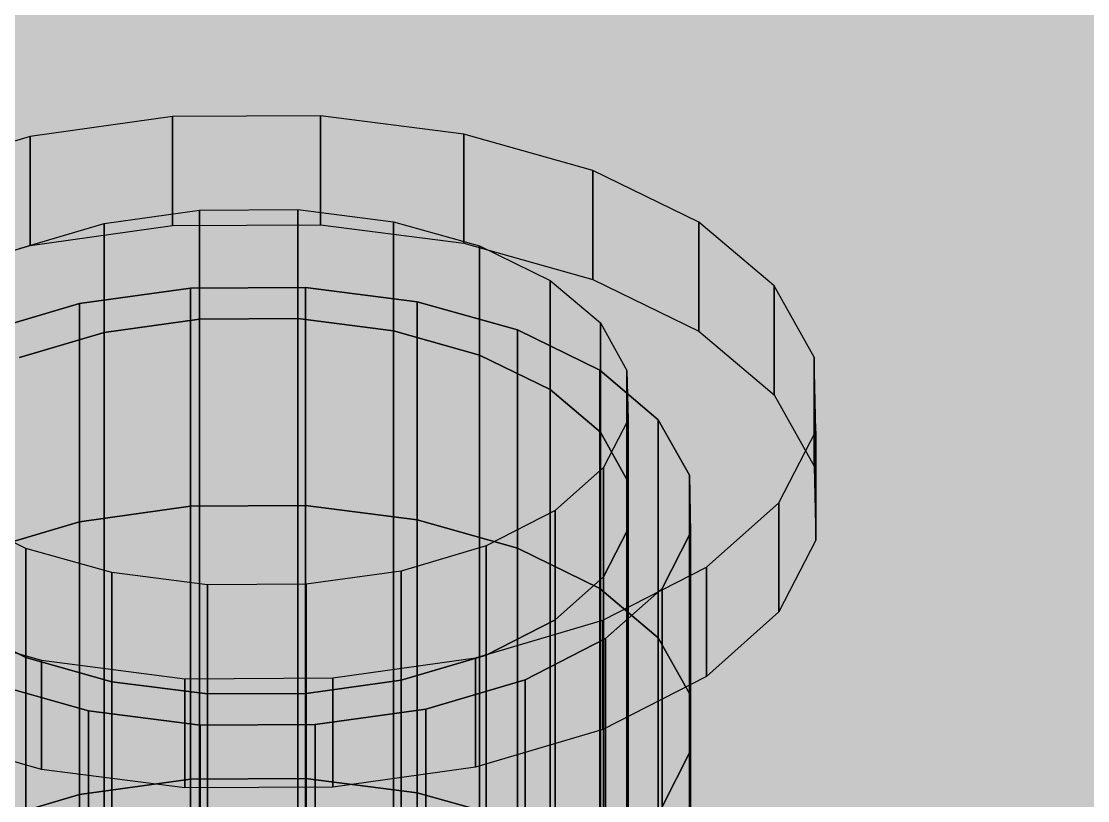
# Model space of a CAD drawing. Header units: millimetres. Extents: x 50 to 612415, y 2 to 4150.
# Drawn here: x 483809.01 to 483835.78, y 2153.92 to 2173.48 of the extents above; entities that cross this region are included whole.
import ezdxf

# ---------------------------------------------------------------- set-up
doc = ezdxf.new("R2010")
doc.units = ezdxf.units.MM
doc.layers.add('HATCH', color=8, linetype='Continuous', lineweight=9)
doc.layers.add('OUTLINE', color=7, linetype='Continuous', lineweight=25)

msp = doc.modelspace()

# ---------------------------------------------------------------- hatches: boundary and pattern name
at = {"layer": 'HATCH', "true_color": 0xccae87}
for points in [[(483610.009, 2239.9), (483813.252, 2166.786), (483816.142, 2166.802)], [(483610.009, 2239.9), (483816.142, 2166.802), (483818.941, 2166.443)], [(483610.009, 2239.9), (483810.469, 2166.396), (483813.252, 2166.786)], [(483610.009, 2239.9), (483818.941, 2166.443), (483821.46, 2165.734)], [(483610.009, 2239.9), (483807.982, 2165.66), (483810.469, 2166.396)], [(484760.546, 2053.765), (483610.009, 2239.9), (483821.46, 2165.734)], [(483610.009, 2234.422), (483813.252, 2161.307), (483816.142, 2161.323)], [(483816.142, 2161.323), (483813.252, 2161.307), (483610.009, 2234.422)], [(483610.009, 2234.422), (483816.142, 2161.323), (483818.941, 2160.965)], [(483818.941, 2160.965), (483816.142, 2161.323), (483610.009, 2234.422)], [(483610.009, 2234.422), (483810.469, 2160.918), (483813.252, 2161.307)], [(483813.252, 2161.307), (483810.469, 2160.918), (483610.009, 2234.422)], [(483610.009, 2234.422), (483818.941, 2160.965), (483821.46, 2160.256)], [(483821.46, 2160.256), (483818.941, 2160.965), (483610.009, 2234.422)], [(483610.009, 2234.422), (483807.982, 2160.182), (483810.469, 2160.918)], [(483810.469, 2160.918), (483807.982, 2160.182), (483610.009, 2234.422)], [(483821.46, 2160.256), (483610.009, 2234.422), (484760.546, 2048.287)], [(484760.546, 2048.287), (483610.009, 2234.422), (483821.46, 2160.256)], [(483610.009, 2227.574), (483813.252, 2154.459), (483816.142, 2154.475)], [(483816.142, 2154.475), (483813.252, 2154.459), (483610.009, 2227.574)], [(483610.009, 2227.574), (483816.142, 2154.475), (483818.941, 2154.117)], [(483818.941, 2154.117), (483816.142, 2154.475), (483610.009, 2227.574)], [(483610.009, 2227.574), (483810.469, 2154.07), (483813.252, 2154.459)], [(483813.252, 2154.459), (483810.469, 2154.07), (483610.009, 2227.574)], [(483610.009, 2227.574), (483818.941, 2154.117), (483821.46, 2153.408)], [(483821.46, 2153.408), (483818.941, 2154.117), (483610.009, 2227.574)], [(483610.009, 2227.574), (483807.982, 2153.334), (483810.469, 2154.07)], [(483810.469, 2154.07), (483807.982, 2153.334), (483610.009, 2227.574)], [(483821.46, 2153.408), (483610.009, 2227.574), (484760.546, 2041.439)], [(484760.546, 2041.439), (483610.009, 2227.574), (483821.46, 2153.408)], [(483610.009, 2224.834), (483813.252, 2151.72), (483816.142, 2151.736)], [(483816.142, 2151.736), (483813.252, 2151.72), (483610.009, 2224.834)], [(483610.009, 2224.834), (483816.142, 2151.736), (483818.941, 2151.377)], [(483818.941, 2151.377), (483816.142, 2151.736), (483610.009, 2224.834)], [(483610.009, 2224.834), (483818.941, 2151.377), (483821.46, 2150.669)], [(483821.46, 2150.669), (483818.941, 2151.377), (483610.009, 2224.834)], [(484758.648, 2037.434), (483610.009, 2224.834), (483821.46, 2150.669)], [(483821.46, 2150.669), (483610.009, 2224.834), (484758.648, 2037.434)], [(483610.009, 2224.15), (483816.142, 2151.051), (483818.941, 2150.693)], [(483818.941, 2150.693), (483816.142, 2151.051), (483610.009, 2224.15)], [(483610.009, 2224.15), (483818.941, 2150.693), (483821.46, 2149.984)], [(483821.46, 2149.984), (483818.941, 2150.693), (483610.009, 2224.15)], [(484758.174, 2036.433), (483610.009, 2224.15), (483821.46, 2149.984)], [(483821.46, 2149.984), (483610.009, 2224.15), (484758.174, 2036.433)], [(484755.802, 2031.428), (483610.009, 2220.726), (483821.46, 2146.56)], [(483821.46, 2146.56), (483610.009, 2220.726), (484755.802, 2031.428)], [(483821.46, 2141.081), (483610.009, 2215.247), (484752.006, 2023.419)], [(484760.546, 2053.765), (483821.46, 2165.734), (483823.526, 2164.724)], [(484760.546, 2053.765), (483823.526, 2164.724), (483824.998, 2163.481)], [(484760.546, 2053.765), (483824.998, 2163.481), (483825.777, 2162.089)], [(484760.546, 2053.765), (483825.777, 2162.089), (483825.808, 2160.644)], [(484760.546, 2053.765), (483825.808, 2160.644), (483825.091, 2159.244)], [(484760.546, 2048.287), (483821.46, 2160.256), (483823.526, 2159.245)], [(483823.526, 2159.245), (483821.46, 2160.256), (484760.546, 2048.287)], [(484760.546, 2048.287), (483823.526, 2159.245), (483824.998, 2158.002)], [(483824.998, 2158.002), (483823.526, 2159.245), (484760.546, 2048.287)], [(483825.091, 2159.244), (483823.674, 2157.985), (484021.043, 2083.972)], [(483825.091, 2159.244), (484028.334, 2086.13), (484031.224, 2086.146)], [(483825.091, 2159.244), (484031.224, 2086.146), (484034.023, 2085.787)], [(483825.091, 2159.244), (484025.551, 2085.741), (484028.334, 2086.13)], [(483825.091, 2159.244), (484034.023, 2085.787), (484036.542, 2085.079)], [(483825.091, 2159.244), (484023.064, 2085.004), (484025.551, 2085.741)], [(483825.091, 2159.244), (484021.043, 2083.972), (484023.064, 2085.004)], [(484760.546, 2053.765), (483825.091, 2159.244), (484036.542, 2085.079)], [(484019.626, 2082.712), (483823.674, 2157.985), (483821.653, 2156.952)], [(484019.626, 2082.712), (484021.043, 2083.972), (483823.674, 2157.985)], [(484760.546, 2048.287), (483824.998, 2158.002), (483825.777, 2156.611)], [(483825.777, 2156.611), (483824.998, 2158.002), (484760.546, 2048.287)], [(484018.94, 2079.868), (483808.175, 2156.878), (483656.543, 1951.9)], [(484019.626, 2082.712), (483810.694, 2156.169), (483808.175, 2156.878)], [(484018.909, 2081.312), (484019.626, 2082.712), (483808.175, 2156.878)], [(484018.94, 2079.868), (484018.909, 2081.312), (483808.175, 2156.878)], [(484019.626, 2082.712), (483821.653, 2156.952), (483819.166, 2156.216)], [(484760.546, 2048.287), (483825.777, 2156.611), (483825.808, 2155.166)], [(483825.808, 2155.166), (483825.777, 2156.611), (484760.546, 2048.287)], [(484019.626, 2082.712), (483813.493, 2155.811), (483810.694, 2156.169)], [(484019.626, 2082.712), (483819.166, 2156.216), (483816.383, 2155.827)], [(484019.626, 2082.712), (483816.383, 2155.827), (483813.493, 2155.811)], [(484760.546, 2048.287), (483825.808, 2155.166), (483825.091, 2153.766)], [(483825.091, 2153.766), (483825.808, 2155.166), (484760.546, 2048.287)]]:
    msp.add_hatch(color=43, dxfattribs=at).paths.add_polyline_path(points)
at = {"layer": 'HATCH', "true_color": 0xaeb3b7}
for points in [[(483809.226, 2167.851), (483812.805, 2168.351), (483812.805, 2171.091), (483809.226, 2170.59)], [(483816.52, 2168.372), (483820.119, 2167.911), (483820.119, 2170.65), (483816.52, 2171.111)], [(483813.476, 2166.003), (483811.09, 2165.669), (483811.09, 2168.408), (483813.476, 2168.742)], [(483818.352, 2165.709), (483815.952, 2166.017), (483815.952, 2168.756), (483818.352, 2168.448)], [(483810.469, 2144.483), (483813.252, 2144.872), (483813.252, 2166.786), (483810.469, 2166.396)], [(483816.142, 2144.888), (483818.941, 2144.529), (483818.941, 2166.443), (483816.142, 2166.802)], [(483813.476, 2144.089), (483811.09, 2143.756), (483811.09, 2165.669), (483813.476, 2166.003)], [(483818.352, 2143.795), (483815.952, 2144.103), (483815.952, 2166.017), (483818.352, 2165.709)], [(483811.283, 2156.903), (483813.682, 2156.596), (483813.682, 2159.335), (483811.283, 2159.642)], [(483816.159, 2156.609), (483818.545, 2156.943), (483818.545, 2159.682), (483816.159, 2159.349)], [(483813.115, 2154.241), (483809.516, 2154.702), (483809.516, 2157.441), (483813.115, 2156.98)], [(483820.409, 2154.762), (483816.83, 2154.261), (483816.83, 2157), (483820.409, 2157.501)], [(483811.283, 2134.989), (483813.682, 2134.682), (483813.682, 2156.596), (483811.283, 2156.903)], [(483816.159, 2134.696), (483818.545, 2135.029), (483818.545, 2156.943), (483816.159, 2156.609)], [(483813.493, 2133.897), (483810.694, 2134.256), (483810.694, 2156.169), (483813.493, 2155.811)], [(483819.166, 2134.302), (483816.383, 2133.913), (483816.383, 2155.827), (483819.166, 2156.216)]]:
    msp.add_hatch(color=253, dxfattribs=at).paths.add_polyline_path(points)
at = {"layer": 'HATCH', "true_color": 0xb7bcc0}
for points in [[(483827.907, 2166.841), (483812.805, 2171.091), (483809.226, 2170.59)], [(483827.907, 2166.841), (483816.52, 2171.111), (483812.805, 2171.091)], [(483827.907, 2166.841), (483820.119, 2170.65), (483816.52, 2171.111)], [(483809.226, 2170.59), (483806.029, 2169.643), (483803.431, 2168.315)], [(483809.226, 2170.59), (483803.431, 2168.315), (483813.476, 2168.742)], [(483809.226, 2170.59), (483813.476, 2168.742), (483815.952, 2168.756)], [(483809.226, 2170.59), (483815.952, 2168.756), (483818.352, 2168.448)], [(483827.907, 2166.841), (483809.226, 2170.59), (483818.352, 2168.448)], [(483827.907, 2166.841), (483823.357, 2169.739), (483820.119, 2170.65)], [(483827.907, 2166.841), (483826.014, 2168.44), (483823.357, 2169.739)], [(483803.431, 2168.315), (483811.09, 2168.408), (483813.476, 2168.742)], [(483803.431, 2168.315), (483808.959, 2167.777), (483811.09, 2168.408)], [(483809.226, 2167.851), (483812.805, 2168.351), (483827.907, 2164.102)], [(483812.805, 2168.351), (483816.52, 2168.372), (483827.907, 2164.102)], [(483816.52, 2168.372), (483820.119, 2167.911), (483827.907, 2164.102)], [(483827.907, 2166.841), (483818.352, 2168.448), (483820.511, 2167.841)], [(483803.431, 2165.576), (483806.029, 2166.904), (483809.226, 2167.851)], [(483813.476, 2166.003), (483803.431, 2165.576), (483809.226, 2167.851)], [(483815.952, 2166.017), (483813.476, 2166.003), (483809.226, 2167.851)], [(483818.352, 2165.709), (483815.952, 2166.017), (483809.226, 2167.851)], [(483818.352, 2165.709), (483809.226, 2167.851), (483827.907, 2164.102)], [(483820.119, 2167.911), (483823.357, 2167), (483827.907, 2164.102)], [(483827.907, 2166.841), (483820.511, 2167.841), (483822.282, 2166.975)], [(483827.907, 2166.841), (483822.282, 2166.975), (483823.544, 2165.909)], [(483823.357, 2167), (483826.014, 2165.7), (483827.907, 2164.102)], [(483818.941, 2166.443), (483813.252, 2166.786), (483810.469, 2166.396)], [(483818.941, 2166.443), (483816.142, 2166.802), (483813.252, 2166.786)], [(483820.409, 2157.501), (483828.908, 2165.052), (483827.907, 2166.841)], [(483820.409, 2157.501), (483827.907, 2166.841), (483823.623, 2162.278)], [(483827.907, 2166.841), (483823.544, 2165.909), (483824.211, 2164.716)], [(483827.907, 2166.841), (483824.238, 2163.478), (483823.623, 2162.278)], [(483827.907, 2166.841), (483824.211, 2164.716), (483824.238, 2163.478)], [(483818.941, 2166.443), (483810.469, 2166.396), (483807.982, 2165.66)], [(483818.941, 2166.443), (483807.982, 2165.66), (483813.476, 2166.003)], [(483818.941, 2166.443), (483813.476, 2166.003), (483815.952, 2166.017)], [(483818.941, 2166.443), (483815.952, 2166.017), (483818.352, 2165.709)], [(483818.941, 2166.443), (483818.352, 2165.709), (483820.511, 2165.102)], [(483818.941, 2166.443), (483820.511, 2165.102), (483822.282, 2164.236)], [(483825.777, 2162.089), (483821.46, 2165.734), (483818.941, 2166.443)], [(483825.777, 2162.089), (483818.941, 2166.443), (483822.282, 2164.236)], [(483813.476, 2166.003), (483811.09, 2165.669), (483803.431, 2165.576)], [(483807.982, 2165.66), (483811.09, 2165.669), (483813.476, 2166.003)], [(483811.09, 2165.669), (483808.959, 2165.038), (483803.431, 2165.576)], [(483807.982, 2165.66), (483805.961, 2164.627), (483811.09, 2165.669)], [(483805.961, 2164.627), (483808.959, 2165.038), (483811.09, 2165.669)], [(483820.511, 2165.102), (483818.352, 2165.709), (483827.907, 2164.102)], [(483825.777, 2162.089), (483823.526, 2164.724), (483821.46, 2165.734)], [(483822.282, 2164.236), (483820.511, 2165.102), (483827.907, 2164.102)], [(483820.409, 2157.501), (483828.949, 2163.194), (483828.908, 2165.052)], [(483825.777, 2162.089), (483824.998, 2163.481), (483823.526, 2164.724)], [(483827.907, 2164.102), (483828.908, 2162.313), (483820.409, 2154.762)], [(483823.623, 2159.539), (483827.907, 2164.102), (483820.409, 2154.762)], [(483823.544, 2163.17), (483822.282, 2164.236), (483827.907, 2164.102)], [(483825.777, 2162.089), (483822.282, 2164.236), (483823.544, 2163.17)], [(483824.211, 2161.977), (483823.544, 2163.17), (483827.907, 2164.102)], [(483823.623, 2159.539), (483824.238, 2160.739), (483827.907, 2164.102)], [(483824.238, 2160.739), (483824.211, 2161.977), (483827.907, 2164.102)], [(483820.409, 2157.501), (483828.026, 2161.394), (483828.949, 2163.194)], [(483825.777, 2162.089), (483823.544, 2163.17), (483824.211, 2161.977)], [(483828.908, 2162.313), (483828.949, 2160.455), (483820.409, 2154.762)], [(483820.409, 2157.501), (483823.623, 2162.278), (483822.409, 2161.199)], [(483821.653, 2156.952), (483825.808, 2160.644), (483825.777, 2162.089)], [(483821.653, 2156.952), (483825.777, 2162.089), (483823.623, 2159.539)], [(483825.777, 2162.089), (483824.238, 2160.739), (483823.623, 2159.539)], [(483825.777, 2162.089), (483824.211, 2161.977), (483824.238, 2160.739)], [(483820.409, 2157.501), (483826.204, 2159.775), (483828.026, 2161.394)], [(483801.728, 2161.25), (483809.124, 2160.25), (483807.353, 2161.116)], [(483801.728, 2161.25), (483811.283, 2159.642), (483809.124, 2160.25)], [(483801.728, 2161.25), (483820.409, 2157.501), (483811.283, 2159.642)], [(483801.728, 2161.25), (483806.277, 2158.352), (483809.516, 2157.441)], [(483801.728, 2161.25), (483816.83, 2157), (483820.409, 2157.501)], [(483801.728, 2161.25), (483809.516, 2157.441), (483813.115, 2156.98)], [(483801.728, 2161.25), (483813.115, 2156.98), (483816.83, 2157)], [(483820.409, 2157.501), (483822.409, 2161.199), (483820.676, 2160.313)], [(483821.653, 2156.952), (483825.091, 2159.244), (483825.808, 2160.644)], [(483807.353, 2158.377), (483803.858, 2160.523), (483810.694, 2156.169)], [(483803.858, 2160.523), (483808.175, 2156.878), (483810.694, 2156.169)], [(483820.409, 2157.501), (483820.676, 2160.313), (483818.545, 2159.682)], [(483828.949, 2160.455), (483828.026, 2158.655), (483820.409, 2154.762)], [(483820.409, 2157.501), (483823.606, 2158.447), (483826.204, 2159.775)], [(483820.409, 2157.501), (483813.682, 2159.335), (483811.283, 2159.642)], [(483820.409, 2157.501), (483818.545, 2159.682), (483816.159, 2159.349)], [(483822.409, 2158.46), (483823.623, 2159.539), (483820.409, 2154.762)], [(483821.653, 2156.952), (483823.623, 2159.539), (483822.409, 2158.46)], [(483820.409, 2157.501), (483816.159, 2159.349), (483813.682, 2159.335)], [(483821.653, 2156.952), (483823.674, 2157.985), (483825.091, 2159.244)], [(483807.353, 2158.377), (483809.124, 2157.511), (483801.728, 2158.511)], [(483809.124, 2157.511), (483811.283, 2156.903), (483801.728, 2158.511)], [(483811.283, 2156.903), (483820.409, 2154.762), (483801.728, 2158.511)], [(483809.516, 2154.702), (483806.277, 2155.613), (483801.728, 2158.511)], [(483820.409, 2154.762), (483816.83, 2154.261), (483801.728, 2158.511)], [(483813.115, 2154.241), (483809.516, 2154.702), (483801.728, 2158.511)], [(483816.83, 2154.261), (483813.115, 2154.241), (483801.728, 2158.511)], [(483828.026, 2158.655), (483826.204, 2157.036), (483820.409, 2154.762)], [(483820.676, 2157.574), (483822.409, 2158.46), (483820.409, 2154.762)], [(483821.653, 2156.952), (483822.409, 2158.46), (483820.676, 2157.574)], [(483810.694, 2156.169), (483809.124, 2157.511), (483807.353, 2158.377)], [(483810.694, 2156.169), (483811.283, 2156.903), (483809.124, 2157.511)], [(483821.653, 2156.952), (483820.676, 2157.574), (483818.545, 2156.943)], [(483818.545, 2156.943), (483820.676, 2157.574), (483820.409, 2154.762)], [(483810.694, 2156.169), (483821.653, 2156.952), (483816.159, 2156.609)], [(483810.694, 2156.169), (483819.166, 2156.216), (483821.653, 2156.952)], [(483810.694, 2156.169), (483813.682, 2156.596), (483811.283, 2156.903)], [(483811.283, 2156.903), (483813.682, 2156.596), (483820.409, 2154.762)], [(483821.653, 2156.952), (483818.545, 2156.943), (483816.159, 2156.609)], [(483816.159, 2156.609), (483818.545, 2156.943), (483820.409, 2154.762)], [(483826.204, 2157.036), (483823.606, 2155.708), (483820.409, 2154.762)], [(483810.694, 2156.169), (483816.159, 2156.609), (483813.682, 2156.596)], [(483813.682, 2156.596), (483816.159, 2156.609), (483820.409, 2154.762)], [(483810.694, 2156.169), (483816.383, 2155.827), (483819.166, 2156.216)], [(483810.694, 2156.169), (483813.493, 2155.811), (483816.383, 2155.827)]]:
    msp.add_hatch(color=9, dxfattribs=at).paths.add_polyline_path(points)
at = {"layer": 'HATCH', "true_color": 0xaeb4b7}
for points in [[(483812.805, 2168.351), (483816.52, 2168.372), (483816.52, 2171.111), (483812.805, 2171.091)], [(483815.952, 2166.017), (483813.476, 2166.003), (483813.476, 2168.742), (483815.952, 2168.756)], [(483813.252, 2144.872), (483816.142, 2144.888), (483816.142, 2166.802), (483813.252, 2166.786)], [(483815.952, 2144.103), (483813.476, 2144.089), (483813.476, 2166.003), (483815.952, 2166.017)], [(483813.682, 2156.596), (483816.159, 2156.609), (483816.159, 2159.349), (483813.682, 2159.335)], [(483816.83, 2154.261), (483813.115, 2154.241), (483813.115, 2156.98), (483816.83, 2157)], [(483813.682, 2134.682), (483816.159, 2134.696), (483816.159, 2156.609), (483813.682, 2156.596)], [(483816.383, 2133.913), (483813.493, 2133.897), (483813.493, 2155.811), (483816.383, 2155.827)]]:
    msp.add_hatch(color=253, dxfattribs=at).paths.add_polyline_path(points)
at = {"layer": 'HATCH', "true_color": 0xadb2b6}
for points in [[(483806.029, 2166.904), (483809.226, 2167.851), (483809.226, 2170.59), (483806.029, 2169.643)], [(483820.119, 2167.911), (483823.357, 2167), (483823.357, 2169.739), (483820.119, 2170.65)], [(483811.09, 2165.669), (483808.959, 2165.038), (483808.959, 2167.777), (483811.09, 2168.408)], [(483820.511, 2165.102), (483818.352, 2165.709), (483818.352, 2168.448), (483820.511, 2167.841)], [(483818.941, 2144.529), (483821.46, 2143.821), (483821.46, 2165.734), (483818.941, 2166.443)], [(483807.982, 2143.747), (483810.469, 2144.483), (483810.469, 2166.396), (483807.982, 2165.66)], [(483811.09, 2143.756), (483808.959, 2143.125), (483808.959, 2165.038), (483811.09, 2165.669)], [(483820.511, 2143.188), (483818.352, 2143.795), (483818.352, 2165.709), (483820.511, 2165.102)], [(483818.545, 2156.943), (483820.676, 2157.574), (483820.676, 2160.313), (483818.545, 2159.682)], [(483809.124, 2157.511), (483811.283, 2156.903), (483811.283, 2159.642), (483809.124, 2160.25)], [(483823.606, 2155.708), (483820.409, 2154.762), (483820.409, 2157.501), (483823.606, 2158.447)], [(483809.516, 2154.702), (483806.277, 2155.613), (483806.277, 2158.352), (483809.516, 2157.441)], [(483809.124, 2135.597), (483811.283, 2134.989), (483811.283, 2156.903), (483809.124, 2157.511)], [(483818.545, 2135.029), (483820.676, 2135.66), (483820.676, 2157.574), (483818.545, 2156.943)], [(483810.694, 2134.256), (483808.175, 2134.964), (483808.175, 2156.878), (483810.694, 2156.169)], [(483821.653, 2135.038), (483819.166, 2134.302), (483819.166, 2156.216), (483821.653, 2156.952)]]:
    msp.add_hatch(color=253, dxfattribs=at).paths.add_polyline_path(points)
at = {"layer": 'HATCH', "true_color": 0xabb0b4}
for points in [[(483823.357, 2167), (483826.014, 2165.7), (483826.014, 2168.44), (483823.357, 2169.739)], [(483822.282, 2164.236), (483820.511, 2165.102), (483820.511, 2167.841), (483822.282, 2166.975)], [(483821.46, 2143.821), (483823.526, 2142.81), (483823.526, 2164.724), (483821.46, 2165.734)], [(483822.282, 2142.322), (483820.511, 2143.188), (483820.511, 2165.102), (483822.282, 2164.236)], [(483807.353, 2158.377), (483809.124, 2157.511), (483809.124, 2160.25), (483807.353, 2161.116)], [(483820.676, 2157.574), (483822.409, 2158.46), (483822.409, 2161.199), (483820.676, 2160.313)], [(483826.204, 2157.036), (483823.606, 2155.708), (483823.606, 2158.447), (483826.204, 2159.775)], [(483820.676, 2135.66), (483822.409, 2136.546), (483822.409, 2158.46), (483820.676, 2157.574)], [(483807.353, 2136.463), (483809.124, 2135.597), (483809.124, 2157.511), (483807.353, 2158.377)], [(483823.674, 2136.071), (483821.653, 2135.038), (483821.653, 2156.952), (483823.674, 2157.985)]]:
    msp.add_hatch(color=253, dxfattribs=at).paths.add_polyline_path(points)
at = {"layer": 'HATCH', "true_color": 0xa9aeb1}
for points in [[(483826.014, 2165.7), (483827.907, 2164.102), (483827.907, 2166.841), (483826.014, 2168.44)], [(483823.544, 2163.17), (483822.282, 2164.236), (483822.282, 2166.975), (483823.544, 2165.909)], [(483823.526, 2142.81), (483824.998, 2141.567), (483824.998, 2163.481), (483823.526, 2164.724)], [(483823.544, 2141.256), (483822.282, 2142.322), (483822.282, 2164.236), (483823.544, 2163.17)]]:
    msp.add_hatch(color=253, dxfattribs=at).paths.add_polyline_path(points)
at = {"layer": 'HATCH', "true_color": 0xc2a680}
for points in [[(483813.252, 2161.307), (483810.469, 2160.918), (483810.469, 2166.396), (483813.252, 2166.786)], [(483818.941, 2160.965), (483816.142, 2161.323), (483816.142, 2166.802), (483818.941, 2166.443)], [(483813.252, 2154.459), (483810.469, 2154.07), (483810.469, 2160.918), (483813.252, 2161.307)], [(483818.941, 2154.117), (483816.142, 2154.475), (483816.142, 2161.323), (483818.941, 2160.965)], [(483810.694, 2150.691), (483813.493, 2150.332), (483813.493, 2155.811), (483810.694, 2156.169)], [(483816.383, 2150.348), (483819.166, 2150.737), (483819.166, 2156.216), (483816.383, 2155.827)], [(483813.252, 2151.72), (483810.469, 2151.331), (483810.469, 2154.07), (483813.252, 2154.459)], [(483818.941, 2151.377), (483816.142, 2151.736), (483816.142, 2154.475), (483818.941, 2154.117)]]:
    msp.add_hatch(color=43, dxfattribs=at).paths.add_polyline_path(points)
at = {"layer": 'HATCH', "true_color": 0xc2a681}
for points in [[(483816.142, 2161.323), (483813.252, 2161.307), (483813.252, 2166.786), (483816.142, 2166.802)], [(483816.142, 2154.475), (483813.252, 2154.459), (483813.252, 2161.307), (483816.142, 2161.323)], [(483813.493, 2150.332), (483816.383, 2150.348), (483816.383, 2155.827), (483813.493, 2155.811)], [(483816.142, 2151.736), (483813.252, 2151.72), (483813.252, 2154.459), (483816.142, 2154.475)]]:
    msp.add_hatch(color=43, dxfattribs=at).paths.add_polyline_path(points)
at = {"layer": 'HATCH', "true_color": 0xa6abae}
for points in [[(483827.907, 2164.102), (483828.908, 2162.313), (483828.908, 2165.052), (483827.907, 2166.841)], [(483824.211, 2161.977), (483823.544, 2163.17), (483823.544, 2165.909), (483824.211, 2164.716)], [(483823.623, 2159.539), (483824.238, 2160.739), (483824.238, 2163.478), (483823.623, 2162.278)], [(483824.998, 2141.567), (483825.777, 2140.175), (483825.777, 2162.089), (483824.998, 2163.481)], [(483824.211, 2140.063), (483823.544, 2141.256), (483823.544, 2163.17), (483824.211, 2161.977)], [(483828.949, 2160.455), (483828.026, 2158.655), (483828.026, 2161.394), (483828.949, 2163.194)], [(483823.623, 2137.625), (483824.238, 2138.825), (483824.238, 2160.739), (483823.623, 2159.539)], [(483825.808, 2138.73), (483825.091, 2137.331), (483825.091, 2159.244), (483825.808, 2160.644)]]:
    msp.add_hatch(color=253, dxfattribs=at).paths.add_polyline_path(points)
at = {"layer": 'HATCH', "true_color": 0xc1a580}
for points in [[(483821.46, 2160.256), (483818.941, 2160.965), (483818.941, 2166.443), (483821.46, 2165.734)], [(483821.46, 2153.408), (483818.941, 2154.117), (483818.941, 2160.965), (483821.46, 2160.256)], [(483808.175, 2151.4), (483810.694, 2150.691), (483810.694, 2156.169), (483808.175, 2156.878)], [(483821.46, 2150.669), (483818.941, 2151.377), (483818.941, 2154.117), (483821.46, 2153.408)]]:
    msp.add_hatch(color=33, dxfattribs=at).paths.add_polyline_path(points)
at = {"layer": 'HATCH', "true_color": 0xc0a480}
for points in [[(483810.469, 2160.918), (483807.982, 2160.182), (483807.982, 2165.66), (483810.469, 2166.396)], [(483810.469, 2154.07), (483807.982, 2153.334), (483807.982, 2160.182), (483810.469, 2160.918)], [(483819.166, 2150.737), (483821.653, 2151.474), (483821.653, 2156.952), (483819.166, 2156.216)], [(483810.469, 2151.331), (483807.982, 2150.595), (483807.982, 2153.334), (483810.469, 2154.07)]]:
    msp.add_hatch(color=33, dxfattribs=at).paths.add_polyline_path(points)
at = {"layer": 'HATCH', "true_color": 0xbfa37e}
for points in [[(483823.526, 2159.245), (483821.46, 2160.256), (483821.46, 2165.734), (483823.526, 2164.724)], [(483823.526, 2152.397), (483821.46, 2153.408), (483821.46, 2160.256), (483823.526, 2159.245)]]:
    msp.add_hatch(color=33, dxfattribs=at).paths.add_polyline_path(points)
at = {"layer": 'HATCH', "true_color": 0xa3a8ab}
for points in [[(483828.908, 2162.313), (483828.949, 2160.455), (483828.949, 2163.194), (483828.908, 2165.052)], [(483824.238, 2160.739), (483824.211, 2161.977), (483824.211, 2164.716), (483824.238, 2163.478)], [(483824.238, 2138.825), (483824.211, 2140.063), (483824.211, 2161.977), (483824.238, 2160.739)], [(483825.777, 2140.175), (483825.808, 2138.73), (483825.808, 2160.644), (483825.777, 2162.089)]]:
    msp.add_hatch(color=253, dxfattribs=at).paths.add_polyline_path(points)
at = {"layer": 'HATCH', "true_color": 0xbca17d}
for points in [[(483824.998, 2158.002), (483823.526, 2159.245), (483823.526, 2164.724), (483824.998, 2163.481)], [(483824.998, 2151.154), (483823.526, 2152.397), (483823.526, 2159.245), (483824.998, 2158.002)]]:
    msp.add_hatch(color=33, dxfattribs=at).paths.add_polyline_path(points)
at = {"layer": 'HATCH', "true_color": 0xb99e7a}
for points in [[(483825.777, 2156.611), (483824.998, 2158.002), (483824.998, 2163.481), (483825.777, 2162.089)], [(483825.091, 2153.766), (483825.808, 2155.166), (483825.808, 2160.644), (483825.091, 2159.244)], [(483825.777, 2149.763), (483824.998, 2151.154), (483824.998, 2158.002), (483825.777, 2156.611)], [(483825.091, 2146.918), (483825.808, 2148.318), (483825.808, 2155.166), (483825.091, 2153.766)]]:
    msp.add_hatch(color=33, dxfattribs=at).paths.add_polyline_path(points)
at = {"layer": 'HATCH', "true_color": 0xa8aeb1}
for points in [[(483822.409, 2158.46), (483823.623, 2159.539), (483823.623, 2162.278), (483822.409, 2161.199)], [(483828.026, 2158.655), (483826.204, 2157.036), (483826.204, 2159.775), (483828.026, 2161.394)], [(483822.409, 2136.546), (483823.623, 2137.625), (483823.623, 2159.539), (483822.409, 2158.46)], [(483825.091, 2137.331), (483823.674, 2136.071), (483823.674, 2157.985), (483825.091, 2159.244)]]:
    msp.add_hatch(color=253, dxfattribs=at).paths.add_polyline_path(points)
at = {"layer": 'HATCH', "true_color": 0xb69b78}
for points in [[(483825.808, 2155.166), (483825.777, 2156.611), (483825.777, 2162.089), (483825.808, 2160.644)], [(483825.808, 2148.318), (483825.777, 2149.763), (483825.777, 2156.611), (483825.808, 2155.166)]]:
    msp.add_hatch(color=33, dxfattribs=at).paths.add_polyline_path(points)
at = {"layer": 'HATCH', "true_color": 0xbca07c}
msp.add_hatch(color=33, dxfattribs=at).paths.add_polyline_path([(483823.674, 2152.507), (483825.091, 2153.766), (483825.091, 2159.244), (483823.674, 2157.985)])
at = {"layer": 'HATCH', "true_color": 0xbea37e}
msp.add_hatch(color=33, dxfattribs=at).paths.add_polyline_path([(483821.653, 2151.474), (483823.674, 2152.507), (483823.674, 2157.985), (483821.653, 2156.952)])

# ---------------------------------------------------------------- linework, layer by layer
at = {"layer": 'OUTLINE', "color": 139, "true_color": 0x42544a}
for p, q in [((483812.805, 2171.091), (483809.226, 2170.59)), ((483812.805, 2171.091), (483809.226, 2170.59)), ((483816.52, 2171.111), (483812.805, 2171.091)), ((483816.52, 2171.111), (483812.805, 2171.091)), ((483812.805, 2171.091), (483812.805, 2168.351)), ((483812.805, 2168.351), (483812.805, 2171.091)), ((483816.52, 2168.372), (483816.52, 2171.111)), ((483820.119, 2170.65), (483816.52, 2171.111)), ((483816.52, 2171.111), (483816.52, 2168.372)), ((483820.119, 2170.65), (483816.52, 2171.111)), ((483809.226, 2170.59), (483806.029, 2169.643)), ((483809.226, 2170.59), (483806.029, 2169.643)), ((483809.226, 2170.59), (483809.226, 2167.851)), ((483809.226, 2167.851), (483809.226, 2170.59)), ((483820.119, 2167.911), (483820.119, 2170.65)), ((483823.357, 2169.739), (483820.119, 2170.65)), ((483820.119, 2170.65), (483820.119, 2167.911)), ((483823.357, 2169.739), (483820.119, 2170.65)), ((483823.357, 2167), (483823.357, 2169.739)), ((483826.014, 2168.44), (483823.357, 2169.739)), ((483823.357, 2169.739), (483823.357, 2167)), ((483826.014, 2168.44), (483823.357, 2169.739)), ((483811.09, 2168.408), (483813.476, 2168.742)), ((483811.09, 2168.408), (483813.476, 2168.742)), ((483813.476, 2168.742), (483815.952, 2168.756)), ((483813.476, 2168.742), (483815.952, 2168.756)), ((483813.476, 2166.003), (483813.476, 2168.742)), ((483813.476, 2168.742), (483813.476, 2166.003)), ((483815.952, 2168.756), (483818.352, 2168.448)), ((483815.952, 2168.756), (483815.952, 2166.017)), ((483815.952, 2166.017), (483815.952, 2168.756)), ((483815.952, 2168.756), (483818.352, 2168.448)), ((483808.959, 2167.777), (483811.09, 2168.408)), ((483808.959, 2167.777), (483811.09, 2168.408)), ((483809.226, 2167.851), (483812.805, 2168.351)), ((483809.226, 2167.851), (483812.805, 2168.351)), ((483811.09, 2165.669), (483811.09, 2168.408)), ((483811.09, 2168.408), (483811.09, 2165.669)), ((483812.805, 2168.351), (483816.52, 2168.372)), ((483812.805, 2168.351), (483816.52, 2168.372)), ((483816.52, 2168.372), (483820.119, 2167.911)), ((483816.52, 2168.372), (483820.119, 2167.911)), ((483818.352, 2168.448), (483818.352, 2165.709)), ((483818.352, 2165.709), (483818.352, 2168.448)), ((483818.352, 2168.448), (483820.511, 2167.841)), ((483818.352, 2168.448), (483820.511, 2167.841)), ((483826.014, 2165.7), (483826.014, 2168.44)), ((483827.907, 2166.841), (483826.014, 2168.44)), ((483827.907, 2166.841), (483826.014, 2168.44)), ((483826.014, 2168.44), (483826.014, 2165.7)), ((483806.029, 2166.904), (483809.226, 2167.851)), ((483806.029, 2166.904), (483809.226, 2167.851)), ((483820.119, 2167.911), (483823.357, 2167)), ((483820.119, 2167.911), (483823.357, 2167)), ((483820.511, 2167.841), (483820.511, 2165.102)), ((483820.511, 2165.102), (483820.511, 2167.841)), ((483820.511, 2167.841), (483822.282, 2166.975)), ((483820.511, 2167.841), (483822.282, 2166.975)), ((483822.282, 2166.975), (483822.282, 2164.236)), ((483822.282, 2164.236), (483822.282, 2166.975)), ((483822.282, 2166.975), (483823.544, 2165.909)), ((483822.282, 2166.975), (483823.544, 2165.909)), ((483823.357, 2167), (483826.014, 2165.7)), ((483823.357, 2167), (483826.014, 2165.7)), ((483810.469, 2166.396), (483813.252, 2166.786)), ((483813.252, 2166.786), (483810.469, 2166.396)), ((483810.469, 2166.396), (483813.252, 2166.786)), ((483813.252, 2166.786), (483810.469, 2166.396)), ((483813.252, 2166.786), (483816.142, 2166.802)), ((483816.142, 2166.802), (483813.252, 2166.786)), ((483813.252, 2166.786), (483816.142, 2166.802)), ((483816.142, 2166.802), (483813.252, 2166.786)), ((483813.252, 2166.786), (483813.252, 2144.872)), ((483813.252, 2144.872), (483813.252, 2166.786)), ((483813.252, 2161.307), (483813.252, 2166.786)), ((483813.252, 2166.786), (483813.252, 2161.307)), ((483816.142, 2166.802), (483818.941, 2166.443)), ((483816.142, 2144.888), (483816.142, 2166.802)), ((483818.941, 2166.443), (483816.142, 2166.802)), ((483816.142, 2166.802), (483816.142, 2144.888)), ((483816.142, 2166.802), (483816.142, 2161.323)), ((483816.142, 2161.323), (483816.142, 2166.802)), ((483816.142, 2166.802), (483818.941, 2166.443)), ((483818.941, 2166.443), (483816.142, 2166.802)), ((483827.907, 2164.102), (483827.907, 2166.841)), ((483828.908, 2165.052), (483827.907, 2166.841)), ((483827.907, 2166.841), (483827.907, 2164.102)), ((483828.908, 2165.052), (483827.907, 2166.841)), ((483818.941, 2166.443), (483821.46, 2165.734)), ((483818.941, 2144.529), (483818.941, 2166.443)), ((483821.46, 2165.734), (483818.941, 2166.443)), ((483818.941, 2166.443), (483818.941, 2144.529)), ((483818.941, 2166.443), (483818.941, 2160.965)), ((483818.941, 2160.965), (483818.941, 2166.443)), ((483818.941, 2166.443), (483821.46, 2165.734)), ((483821.46, 2165.734), (483818.941, 2166.443)), ((483807.982, 2165.66), (483810.469, 2166.396)), ((483810.469, 2166.396), (483807.982, 2165.66)), ((483807.982, 2165.66), (483810.469, 2166.396)), ((483810.469, 2166.396), (483807.982, 2165.66)), ((483810.469, 2166.396), (483810.469, 2144.483)), ((483810.469, 2144.483), (483810.469, 2166.396)), ((483810.469, 2160.918), (483810.469, 2166.396)), ((483810.469, 2166.396), (483810.469, 2160.918)), ((483811.09, 2165.669), (483813.476, 2166.003)), ((483811.09, 2165.669), (483813.476, 2166.003)), ((483813.476, 2166.003), (483811.09, 2165.669)), ((483813.476, 2166.003), (483811.09, 2165.669)), ((483813.476, 2166.003), (483815.952, 2166.017)), ((483815.952, 2166.017), (483813.476, 2166.003)), ((483813.476, 2166.003), (483815.952, 2166.017)), ((483815.952, 2166.017), (483813.476, 2166.003)), ((483813.476, 2144.089), (483813.476, 2166.003)), ((483813.476, 2166.003), (483813.476, 2144.089)), ((483815.952, 2166.017), (483815.952, 2144.103)), ((483815.952, 2144.103), (483815.952, 2166.017)), ((483815.952, 2166.017), (483818.352, 2165.709)), ((483818.352, 2165.709), (483815.952, 2166.017)), ((483815.952, 2166.017), (483818.352, 2165.709)), ((483818.352, 2165.709), (483815.952, 2166.017)), ((483823.544, 2165.909), (483823.544, 2163.17)), ((483823.544, 2165.909), (483824.211, 2164.716)), ((483823.544, 2163.17), (483823.544, 2165.909)), ((483823.544, 2165.909), (483824.211, 2164.716)), ((483808.959, 2165.038), (483811.09, 2165.669)), ((483811.09, 2165.669), (483808.959, 2165.038)), ((483808.959, 2165.038), (483811.09, 2165.669)), ((483811.09, 2165.669), (483808.959, 2165.038)), ((483811.09, 2143.756), (483811.09, 2165.669)), ((483811.09, 2165.669), (483811.09, 2143.756)), ((483818.352, 2165.709), (483818.352, 2143.795)), ((483818.352, 2143.795), (483818.352, 2165.709)), ((483818.352, 2165.709), (483820.511, 2165.102)), ((483818.352, 2165.709), (483820.511, 2165.102)), ((483820.511, 2165.102), (483818.352, 2165.709)), ((483820.511, 2165.102), (483818.352, 2165.709)), ((483821.46, 2143.821), (483821.46, 2165.734)), ((483823.526, 2164.724), (483821.46, 2165.734)), ((483821.46, 2165.734), (483821.46, 2143.821)), ((483821.46, 2165.734), (483821.46, 2160.256)), ((483821.46, 2160.256), (483821.46, 2165.734)), ((483821.46, 2165.734), (483823.526, 2164.724)), ((483823.526, 2164.724), (483821.46, 2165.734)), ((483821.46, 2165.734), (483823.526, 2164.724)), ((483826.014, 2165.7), (483827.907, 2164.102)), ((483826.014, 2165.7), (483827.907, 2164.102)), ((483820.511, 2165.102), (483820.511, 2143.188)), ((483820.511, 2143.188), (483820.511, 2165.102)), ((483820.511, 2165.102), (483822.282, 2164.236)), ((483820.511, 2165.102), (483822.282, 2164.236)), ((483822.282, 2164.236), (483820.511, 2165.102)), ((483822.282, 2164.236), (483820.511, 2165.102)), ((483828.908, 2162.313), (483828.908, 2165.052)), ((483828.949, 2163.194), (483828.908, 2165.052)), ((483828.908, 2165.052), (483828.908, 2162.313)), ((483828.949, 2163.194), (483828.908, 2165.052)), ((483823.526, 2142.81), (483823.526, 2164.724)), ((483824.998, 2163.481), (483823.526, 2164.724)), ((483823.526, 2164.724), (483823.526, 2142.81)), ((483823.526, 2164.724), (483823.526, 2159.245)), ((483823.526, 2159.245), (483823.526, 2164.724)), ((483823.526, 2164.724), (483824.998, 2163.481)), ((483824.998, 2163.481), (483823.526, 2164.724)), ((483823.526, 2164.724), (483824.998, 2163.481)), ((483824.211, 2164.716), (483824.211, 2161.977)), ((483824.211, 2164.716), (483824.238, 2163.478)), ((483824.211, 2161.977), (483824.211, 2164.716)), ((483824.211, 2164.716), (483824.238, 2163.478)), ((483822.282, 2164.236), (483822.282, 2142.322)), ((483822.282, 2142.322), (483822.282, 2164.236)), ((483822.282, 2164.236), (483823.544, 2163.17)), ((483823.544, 2163.17), (483822.282, 2164.236)), ((483823.544, 2163.17), (483822.282, 2164.236)), ((483822.282, 2164.236), (483823.544, 2163.17)), ((483827.907, 2164.102), (483828.908, 2162.313)), ((483827.907, 2164.102), (483828.908, 2162.313)), ((483824.238, 2163.478), (483823.623, 2162.278)), ((483824.238, 2163.478), (483823.623, 2162.278)), ((483824.238, 2163.478), (483824.238, 2160.739)), ((483824.238, 2160.739), (483824.238, 2163.478)), ((483824.998, 2141.567), (483824.998, 2163.481)), ((483825.777, 2162.089), (483824.998, 2163.481)), ((483824.998, 2163.481), (483824.998, 2141.567)), ((483824.998, 2163.481), (483824.998, 2158.002)), ((483824.998, 2158.002), (483824.998, 2163.481)), ((483824.998, 2163.481), (483825.777, 2162.089)), ((483825.777, 2162.089), (483824.998, 2163.481)), ((483824.998, 2163.481), (483825.777, 2162.089)), ((483823.544, 2163.17), (483823.544, 2141.256)), ((483823.544, 2141.256), (483823.544, 2163.17)), ((483823.544, 2163.17), (483824.211, 2161.977)), ((483824.211, 2161.977), (483823.544, 2163.17)), ((483823.544, 2163.17), (483824.211, 2161.977)), ((483824.211, 2161.977), (483823.544, 2163.17)), ((483828.026, 2161.394), (483828.949, 2163.194)), ((483828.026, 2161.394), (483828.949, 2163.194)), ((483828.949, 2160.455), (483828.949, 2163.194)), ((483828.949, 2163.194), (483828.949, 2160.455)), ((483823.623, 2162.278), (483822.409, 2161.199)), ((483823.623, 2162.278), (483822.409, 2161.199)), ((483823.623, 2162.278), (483823.623, 2159.539)), ((483823.623, 2159.539), (483823.623, 2162.278)), ((483828.908, 2162.313), (483828.949, 2160.455)), ((483828.908, 2162.313), (483828.949, 2160.455)), ((483824.211, 2161.977), (483824.211, 2140.063)), ((483824.211, 2140.063), (483824.211, 2161.977)), ((483824.211, 2161.977), (483824.238, 2160.739)), ((483824.238, 2160.739), (483824.211, 2161.977)), ((483824.211, 2161.977), (483824.238, 2160.739)), ((483824.238, 2160.739), (483824.211, 2161.977)), ((483825.777, 2140.175), (483825.777, 2162.089)), ((483825.808, 2160.644), (483825.777, 2162.089)), ((483825.777, 2162.089), (483825.777, 2140.175)), ((483825.777, 2162.089), (483825.777, 2156.611)), ((483825.777, 2156.611), (483825.777, 2162.089)), ((483825.777, 2162.089), (483825.808, 2160.644)), ((483825.808, 2160.644), (483825.777, 2162.089)), ((483825.777, 2162.089), (483825.808, 2160.644)), ((483826.204, 2159.775), (483828.026, 2161.394)), ((483826.204, 2159.775), (483828.026, 2161.394)), ((483828.026, 2158.655), (483828.026, 2161.394)), ((483828.026, 2161.394), (483828.026, 2158.655)), ((483809.124, 2160.25), (483807.353, 2161.116)), ((483809.124, 2160.25), (483807.353, 2161.116)), ((483810.469, 2160.918), (483813.252, 2161.307)), ((483813.252, 2161.307), (483810.469, 2160.918)), ((483810.469, 2160.918), (483813.252, 2161.307)), ((483813.252, 2161.307), (483810.469, 2160.918)), ((483813.252, 2161.307), (483816.142, 2161.323)), ((483816.142, 2161.323), (483813.252, 2161.307)), ((483813.252, 2161.307), (483816.142, 2161.323)), ((483816.142, 2161.323), (483813.252, 2161.307)), ((483813.252, 2154.459), (483813.252, 2161.307)), ((483813.252, 2161.307), (483813.252, 2154.459)), ((483816.142, 2161.323), (483818.941, 2160.965)), ((483818.941, 2160.965), (483816.142, 2161.323)), ((483816.142, 2161.323), (483816.142, 2154.475)), ((483816.142, 2154.475), (483816.142, 2161.323)), ((483816.142, 2161.323), (483818.941, 2160.965)), ((483818.941, 2160.965), (483816.142, 2161.323)), ((483822.409, 2161.199), (483820.676, 2160.313)), ((483822.409, 2161.199), (483820.676, 2160.313)), ((483822.409, 2161.199), (483822.409, 2158.46)), ((483822.409, 2158.46), (483822.409, 2161.199)), ((483807.982, 2160.182), (483810.469, 2160.918)), ((483810.469, 2160.918), (483807.982, 2160.182)), ((483807.982, 2160.182), (483810.469, 2160.918)), ((483810.469, 2160.918), (483807.982, 2160.182)), ((483810.469, 2154.07), (483810.469, 2160.918)), ((483810.469, 2160.918), (483810.469, 2154.07)), ((483818.941, 2160.965), (483821.46, 2160.256)), ((483821.46, 2160.256), (483818.941, 2160.965)), ((483818.941, 2160.965), (483818.941, 2154.117)), ((483818.941, 2154.117), (483818.941, 2160.965)), ((483818.941, 2160.965), (483821.46, 2160.256)), ((483821.46, 2160.256), (483818.941, 2160.965)), ((483824.238, 2160.739), (483823.623, 2159.539)), ((483823.623, 2159.539), (483824.238, 2160.739)), ((483824.238, 2160.739), (483823.623, 2159.539)), ((483823.623, 2159.539), (483824.238, 2160.739)), ((483824.238, 2160.739), (483824.238, 2138.825)), ((483824.238, 2138.825), (483824.238, 2160.739)), ((483825.091, 2159.244), (483825.808, 2160.644)), ((483825.808, 2160.644), (483825.091, 2159.244)), ((483825.091, 2159.244), (483825.808, 2160.644)), ((483825.808, 2160.644), (483825.091, 2159.244)), ((483825.808, 2138.73), (483825.808, 2160.644)), ((483825.808, 2160.644), (483825.808, 2138.73)), ((483825.808, 2160.644), (483825.808, 2155.166)), ((483825.808, 2155.166), (483825.808, 2160.644)), ((483820.676, 2160.313), (483818.545, 2159.682)), ((483820.676, 2160.313), (483818.545, 2159.682)), ((483820.676, 2160.313), (483820.676, 2157.574)), ((483820.676, 2157.574), (483820.676, 2160.313)), ((483828.949, 2160.455), (483828.026, 2158.655)), ((483828.949, 2160.455), (483828.026, 2158.655)), ((483809.124, 2157.511), (483809.124, 2160.25)), ((483811.283, 2159.642), (483809.124, 2160.25)), ((483809.124, 2160.25), (483809.124, 2157.511)), ((483811.283, 2159.642), (483809.124, 2160.25)), ((483821.46, 2160.256), (483821.46, 2153.408)), ((483821.46, 2153.408), (483821.46, 2160.256)), ((483821.46, 2160.256), (483823.526, 2159.245)), ((483823.526, 2159.245), (483821.46, 2160.256)), ((483821.46, 2160.256), (483823.526, 2159.245)), ((483823.526, 2159.245), (483821.46, 2160.256)), ((483823.606, 2158.447), (483826.204, 2159.775)), ((483823.606, 2158.447), (483826.204, 2159.775)), ((483826.204, 2157.036), (483826.204, 2159.775)), ((483826.204, 2159.775), (483826.204, 2157.036)), ((483811.283, 2156.903), (483811.283, 2159.642)), ((483813.682, 2159.335), (483811.283, 2159.642)), ((483811.283, 2159.642), (483811.283, 2156.903)), ((483813.682, 2159.335), (483811.283, 2159.642)), ((483818.545, 2159.682), (483816.159, 2159.349)), ((483818.545, 2159.682), (483816.159, 2159.349)), ((483818.545, 2159.682), (483818.545, 2156.943)), ((483818.545, 2156.943), (483818.545, 2159.682)), ((483823.623, 2159.539), (483822.409, 2158.46)), ((483822.409, 2158.46), (483823.623, 2159.539)), ((483823.623, 2159.539), (483822.409, 2158.46)), ((483822.409, 2158.46), (483823.623, 2159.539)), ((483823.623, 2159.539), (483823.623, 2137.625)), ((483823.623, 2137.625), (483823.623, 2159.539)), ((483816.159, 2159.349), (483813.682, 2159.335)), ((483816.159, 2159.349), (483813.682, 2159.335)), ((483813.682, 2156.596), (483813.682, 2159.335)), ((483813.682, 2159.335), (483813.682, 2156.596)), ((483816.159, 2159.349), (483816.159, 2156.609)), ((483816.159, 2156.609), (483816.159, 2159.349)), ((483823.526, 2159.245), (483823.526, 2152.397)), ((483823.526, 2152.397), (483823.526, 2159.245)), ((483823.526, 2159.245), (483824.998, 2158.002)), ((483824.998, 2158.002), (483823.526, 2159.245)), ((483823.526, 2159.245), (483824.998, 2158.002)), ((483824.998, 2158.002), (483823.526, 2159.245)), ((483823.674, 2157.985), (483825.091, 2159.244)), ((483825.091, 2159.244), (483823.674, 2157.985)), ((483823.674, 2157.985), (483825.091, 2159.244)), ((483825.091, 2159.244), (483823.674, 2157.985)), ((483825.091, 2137.331), (483825.091, 2159.244)), ((483825.091, 2159.244), (483825.091, 2137.331)), ((483825.091, 2159.244), (483825.091, 2153.766)), ((483825.091, 2153.766), (483825.091, 2159.244)), ((483820.409, 2157.501), (483823.606, 2158.447)), ((483820.409, 2157.501), (483823.606, 2158.447)), ((483822.409, 2158.46), (483820.676, 2157.574)), ((483822.409, 2158.46), (483820.676, 2157.574)), ((483820.676, 2157.574), (483822.409, 2158.46)), ((483820.676, 2157.574), (483822.409, 2158.46)), ((483822.409, 2158.46), (483822.409, 2136.546)), ((483822.409, 2136.546), (483822.409, 2158.46)), ((483823.606, 2155.708), (483823.606, 2158.447)), ((483823.606, 2158.447), (483823.606, 2155.708)), ((483828.026, 2158.655), (483826.204, 2157.036)), ((483828.026, 2158.655), (483826.204, 2157.036)), ((483806.277, 2158.352), (483809.516, 2157.441)), ((483806.277, 2158.352), (483809.516, 2157.441)), ((483809.124, 2157.511), (483807.353, 2158.377)), ((483807.353, 2158.377), (483809.124, 2157.511)), ((483807.353, 2158.377), (483809.124, 2157.511)), ((483809.124, 2157.511), (483807.353, 2158.377)), ((483821.653, 2156.952), (483823.674, 2157.985)), ((483823.674, 2157.985), (483821.653, 2156.952)), ((483821.653, 2156.952), (483823.674, 2157.985)), ((483823.674, 2157.985), (483821.653, 2156.952)), ((483823.674, 2136.071), (483823.674, 2157.985)), ((483823.674, 2157.985), (483823.674, 2136.071)), ((483823.674, 2157.985), (483823.674, 2152.507)), ((483823.674, 2152.507), (483823.674, 2157.985)), ((483824.998, 2158.002), (483824.998, 2151.154)), ((483824.998, 2151.154), (483824.998, 2158.002)), ((483824.998, 2158.002), (483825.777, 2156.611)), ((483825.777, 2156.611), (483824.998, 2158.002)), ((483824.998, 2158.002), (483825.777, 2156.611)), ((483825.777, 2156.611), (483824.998, 2158.002)), ((483809.124, 2135.597), (483809.124, 2157.511)), ((483811.283, 2156.903), (483809.124, 2157.511)), ((483809.124, 2157.511), (483809.124, 2135.597)), ((483809.124, 2157.511), (483811.283, 2156.903)), ((483811.283, 2156.903), (483809.124, 2157.511)), ((483809.124, 2157.511), (483811.283, 2156.903)), ((483809.516, 2157.441), (483813.115, 2156.98)), ((483809.516, 2157.441), (483809.516, 2154.702)), ((483809.516, 2154.702), (483809.516, 2157.441)), ((483809.516, 2157.441), (483813.115, 2156.98)), ((483816.83, 2157), (483820.409, 2157.501)), ((483816.83, 2157), (483820.409, 2157.501)), ((483820.676, 2157.574), (483818.545, 2156.943)), ((483820.676, 2157.574), (483818.545, 2156.943)), ((483818.545, 2156.943), (483820.676, 2157.574)), ((483818.545, 2156.943), (483820.676, 2157.574)), ((483820.409, 2154.762), (483820.409, 2157.501)), ((483820.409, 2157.501), (483820.409, 2154.762)), ((483820.676, 2157.574), (483820.676, 2135.66)), ((483820.676, 2135.66), (483820.676, 2157.574)), ((483808.175, 2156.878), (483810.694, 2156.169)), ((483808.175, 2156.878), (483810.694, 2156.169)), ((483810.694, 2156.169), (483808.175, 2156.878)), ((483810.694, 2156.169), (483808.175, 2156.878)), ((483811.283, 2134.989), (483811.283, 2156.903)), ((483813.682, 2156.596), (483811.283, 2156.903)), ((483811.283, 2156.903), (483811.283, 2134.989)), ((483813.682, 2156.596), (483811.283, 2156.903)), ((483811.283, 2156.903), (483813.682, 2156.596)), ((483811.283, 2156.903), (483813.682, 2156.596)), ((483813.115, 2156.98), (483816.83, 2157)), ((483813.115, 2156.98), (483816.83, 2157)), ((483813.115, 2156.98), (483813.115, 2154.241)), ((483813.115, 2154.241), (483813.115, 2156.98)), ((483818.545, 2156.943), (483816.159, 2156.609)), ((483818.545, 2156.943), (483816.159, 2156.609)), ((483816.159, 2156.609), (483818.545, 2156.943)), ((483816.159, 2156.609), (483818.545, 2156.943)), ((483816.83, 2154.261), (483816.83, 2157)), ((483816.83, 2157), (483816.83, 2154.261)), ((483818.545, 2156.943), (483818.545, 2135.029)), ((483818.545, 2135.029), (483818.545, 2156.943)), ((483819.166, 2156.216), (483821.653, 2156.952)), ((483821.653, 2156.952), (483819.166, 2156.216)), ((483819.166, 2156.216), (483821.653, 2156.952)), ((483821.653, 2156.952), (483819.166, 2156.216)), ((483821.653, 2135.038), (483821.653, 2156.952)), ((483821.653, 2156.952), (483821.653, 2135.038)), ((483821.653, 2156.952), (483821.653, 2151.474)), ((483821.653, 2151.474), (483821.653, 2156.952)), ((483826.204, 2157.036), (483823.606, 2155.708)), ((483826.204, 2157.036), (483823.606, 2155.708)), ((483816.159, 2156.609), (483813.682, 2156.596)), ((483816.159, 2156.609), (483813.682, 2156.596)), ((483813.682, 2156.596), (483816.159, 2156.609)), ((483813.682, 2156.596), (483816.159, 2156.609)), ((483813.682, 2134.682), (483813.682, 2156.596)), ((483813.682, 2156.596), (483813.682, 2134.682)), ((483816.159, 2156.609), (483816.159, 2134.696)), ((483816.159, 2134.696), (483816.159, 2156.609)), ((483825.777, 2156.611), (483825.777, 2149.763)), ((483825.777, 2149.763), (483825.777, 2156.611)), ((483825.777, 2156.611), (483825.808, 2155.166)), ((483825.808, 2155.166), (483825.777, 2156.611)), ((483825.777, 2156.611), (483825.808, 2155.166)), ((483825.808, 2155.166), (483825.777, 2156.611)), ((483810.694, 2156.169), (483810.694, 2134.256)), ((483810.694, 2134.256), (483810.694, 2156.169)), ((483810.694, 2156.169), (483813.493, 2155.811)), ((483810.694, 2150.691), (483810.694, 2156.169)), ((483813.493, 2155.811), (483810.694, 2156.169)), ((483810.694, 2156.169), (483810.694, 2150.691)), ((483810.694, 2156.169), (483813.493, 2155.811)), ((483813.493, 2155.811), (483810.694, 2156.169)), ((483816.383, 2155.827), (483819.166, 2156.216)), ((483819.166, 2156.216), (483816.383, 2155.827)), ((483816.383, 2155.827), (483819.166, 2156.216)), ((483819.166, 2156.216), (483816.383, 2155.827)), ((483819.166, 2134.302), (483819.166, 2156.216)), ((483819.166, 2156.216), (483819.166, 2134.302)), ((483819.166, 2156.216), (483819.166, 2150.737)), ((483819.166, 2150.737), (483819.166, 2156.216)), ((483813.493, 2155.811), (483816.383, 2155.827)), ((483816.383, 2155.827), (483813.493, 2155.811)), ((483813.493, 2155.811), (483816.383, 2155.827)), ((483816.383, 2155.827), (483813.493, 2155.811)), ((483813.493, 2155.811), (483813.493, 2133.897)), ((483813.493, 2133.897), (483813.493, 2155.811)), ((483813.493, 2150.332), (483813.493, 2155.811)), ((483813.493, 2155.811), (483813.493, 2150.332)), ((483816.383, 2133.913), (483816.383, 2155.827)), ((483816.383, 2155.827), (483816.383, 2133.913)), ((483816.383, 2155.827), (483816.383, 2150.348)), ((483816.383, 2150.348), (483816.383, 2155.827)), ((483809.516, 2154.702), (483806.277, 2155.613)), ((483809.516, 2154.702), (483806.277, 2155.613)), ((483823.606, 2155.708), (483820.409, 2154.762)), ((483823.606, 2155.708), (483820.409, 2154.762)), ((483825.808, 2155.166), (483825.091, 2153.766)), ((483825.091, 2153.766), (483825.808, 2155.166)), ((483825.808, 2155.166), (483825.091, 2153.766)), ((483825.091, 2153.766), (483825.808, 2155.166)), ((483825.808, 2155.166), (483825.808, 2148.318)), ((483825.808, 2148.318), (483825.808, 2155.166)), ((483813.115, 2154.241), (483809.516, 2154.702)), ((483813.115, 2154.241), (483809.516, 2154.702)), ((483820.409, 2154.762), (483816.83, 2154.261)), ((483820.409, 2154.762), (483816.83, 2154.261)), ((483810.469, 2154.07), (483813.252, 2154.459)), ((483813.252, 2154.459), (483810.469, 2154.07)), ((483810.469, 2154.07), (483813.252, 2154.459)), ((483813.252, 2154.459), (483810.469, 2154.07)), ((483813.252, 2154.459), (483816.142, 2154.475)), ((483816.142, 2154.475), (483813.252, 2154.459)), ((483813.252, 2154.459), (483816.142, 2154.475)), ((483816.142, 2154.475), (483813.252, 2154.459)), ((483813.252, 2151.72), (483813.252, 2154.459)), ((483813.252, 2154.459), (483813.252, 2151.72)), ((483816.142, 2154.475), (483818.941, 2154.117)), ((483818.941, 2154.117), (483816.142, 2154.475)), ((483816.142, 2154.475), (483816.142, 2151.736)), ((483816.142, 2151.736), (483816.142, 2154.475)), ((483816.142, 2154.475), (483818.941, 2154.117)), ((483818.941, 2154.117), (483816.142, 2154.475)), ((483816.83, 2154.261), (483813.115, 2154.241)), ((483816.83, 2154.261), (483813.115, 2154.241)), ((483818.941, 2154.117), (483821.46, 2153.408)), ((483821.46, 2153.408), (483818.941, 2154.117)), ((483818.941, 2154.117), (483818.941, 2151.377)), ((483818.941, 2151.377), (483818.941, 2154.117)), ((483818.941, 2154.117), (483821.46, 2153.408)), ((483821.46, 2153.408), (483818.941, 2154.117)), ((483807.982, 2153.334), (483810.469, 2154.07)), ((483810.469, 2154.07), (483807.982, 2153.334)), ((483807.982, 2153.334), (483810.469, 2154.07)), ((483810.469, 2154.07), (483807.982, 2153.334)), ((483810.469, 2151.331), (483810.469, 2154.07)), ((483810.469, 2154.07), (483810.469, 2151.331))]:
    msp.add_line(p, q, dxfattribs=at)

doc.saveas('drawing.dxf')
